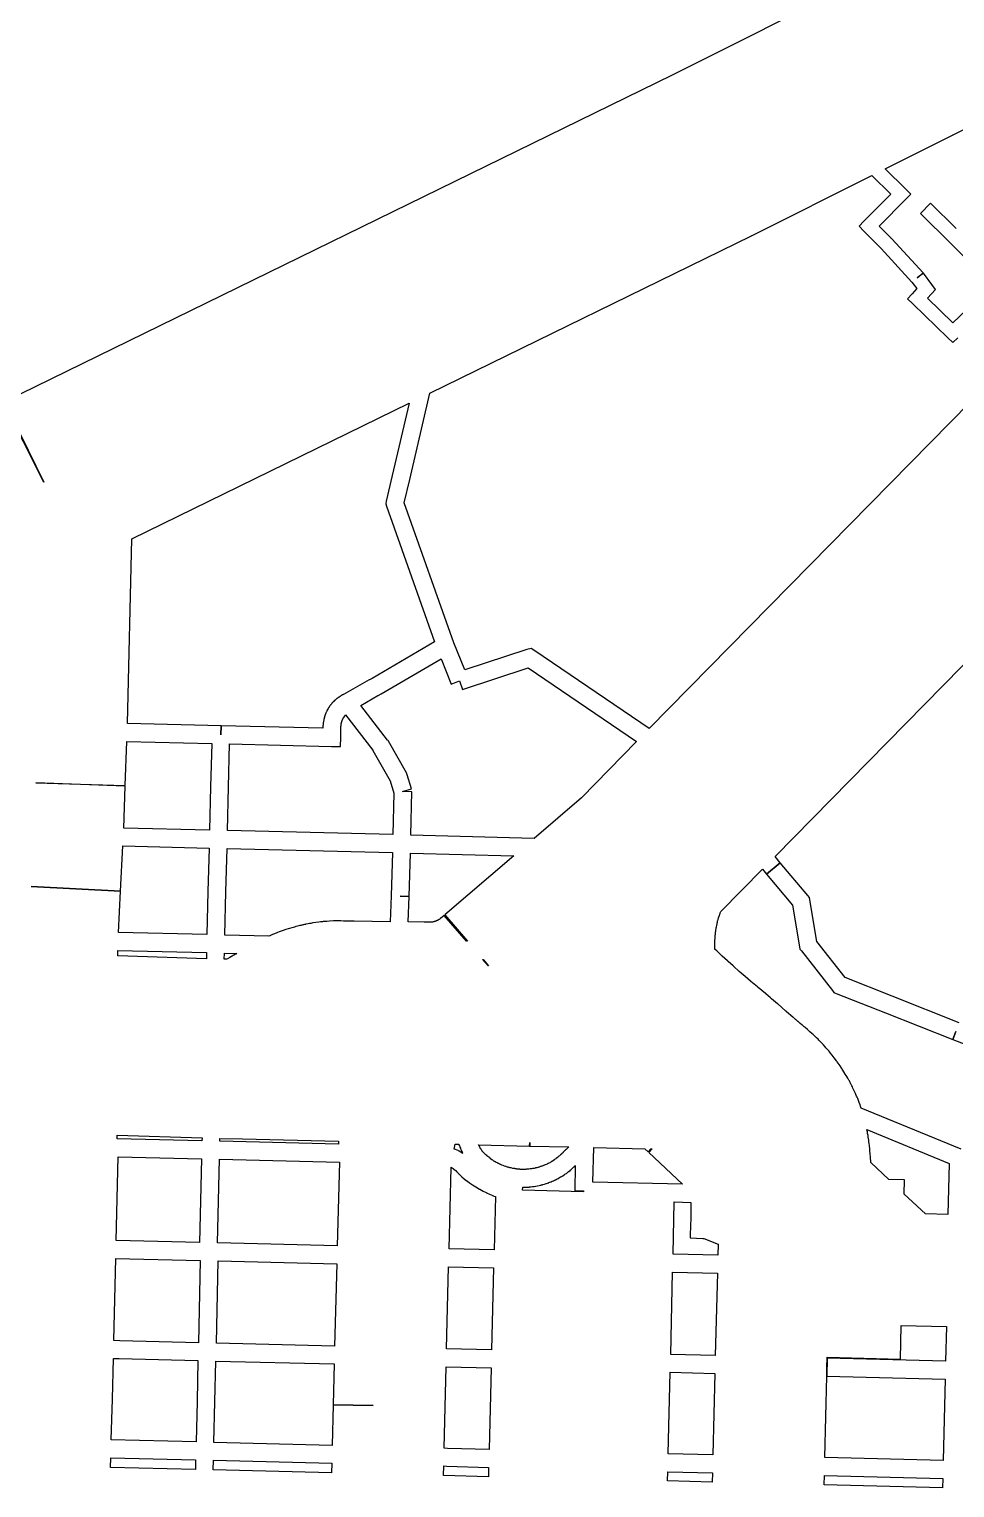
# Model space of a CAD drawing. Extents: x 0 to 1129, y 203 to 1017.
# Drawn here: x 305.4 to 363.7, y 759.9 to 851.8 of the extents above; entities that cross this region are included whole.
import ezdxf

# ---------------------------------------------------------------- set-up
doc = ezdxf.new("R2010")
doc.units = 0
doc.layers.get('0').update_dxf_attribs({"linetype": 'CONTINUOUS'})

msp = doc.modelspace()

# ---------------------------------------------------------------- linework, layer by layer
at = {"color": 1}
for points in [[(357.469914, 854.71), (345.927025, 848.924444), (345.884714, 848.903289), (303.798314, 828.322234), (306.274803, 823.249289), (303.734803, 828.286956)], [(365.322623, 834.947468), (363.579912, 833.303523), (361.97829, 834.841635), (362.23229, 835.123857), (362.479246, 835.399023), (362.260512, 835.702412), (361.72429, 836.415023), (361.336223, 836.125746), (361.696068, 836.450301), (359.720512, 838.59519), (359.713513, 838.59519), (359.713513, 838.602234), (358.937379, 839.385401), (360.609557, 841.08579), (360.927069, 841.410346), (360.609557, 841.72079), (359.318402, 843.004901), (363.55878, 845.128623), (363.572778, 845.135668), (363.601, 845.142712), (364.341845, 845.523768)], [(367.213196, 830.883558), (344.44493, 807.720169), (337.220041, 812.630836), (336.994263, 812.779003), (336.726129, 812.701392), (332.810307, 811.431392), (332.125907, 813.13178), (329.000307, 821.95828), (329.346041, 823.425836), (330.608974, 828.865669), (350.893685, 838.778725), (350.907909, 838.79988), (350.936131, 838.806925), (358.471622, 842.581658)], [(358.471622, 842.581658), (359.656956, 841.410436), (357.970667, 839.702991), (357.667266, 839.385491), (357.970667, 839.067991), (359.057222, 837.97438), (359.064221, 837.967336), (360.997421, 835.86478), (361.314932, 835.455558), (361.018599, 835.116892), (360.722266, 834.799392), (361.046821, 834.496003), (363.262266, 832.351114), (363.57271, 832.047725), (363.890221, 832.351114)], [(363.791489, 839.230213), (362.175778, 840.824768), (361.540778, 840.182713), (363.474, 838.263602), (368.201222, 833.564602)], [(329.303933, 828.223456), (328.245622, 823.679678), (327.8646, 822.049845), (327.829333, 821.887556), (327.885778, 821.739389), (330.905556, 813.195111), (326.968556, 810.880889), (326.799222, 810.789167), (326.792223, 810.789167), (325.169468, 809.871944), (325.155244, 809.871944), (325.141246, 809.857833), (325.120023, 809.850789), (325.113023, 809.843745), (325.035401, 809.801411), (325.028402, 809.801411), (325.014178, 809.7873), (324.992955, 809.780256), (324.978957, 809.773212), (324.971958, 809.766168), (324.957734, 809.752056), (324.943735, 809.745012), (324.936736, 809.737968), (324.929737, 809.737968), (324.922738, 809.730924), (324.894516, 809.709768), (324.887517, 809.709768), (324.873293, 809.702724), (324.859294, 809.681569), (324.852295, 809.681569), (324.838297, 809.681569), (324.795964, 809.646291), (324.788965, 809.639247), (324.781966, 809.632202), (324.760742, 809.611047), (324.753743, 809.611047), (324.753743, 809.604003), (324.725521, 809.589892), (324.697299, 809.568736), (324.6903, 809.561692), (324.662078, 809.540537), (324.662078, 809.533492), (324.655078, 809.533492), (324.626856, 809.50527), (324.612858, 809.491159), (324.605859, 809.484115), (324.556459, 809.434726), (324.54946, 809.427682), (324.535236, 809.420637), (324.499969, 809.378304), (324.49297, 809.364193), (324.478746, 809.357149), (324.464748, 809.343037), (324.443525, 809.321882), (324.436526, 809.314838), (324.436526, 809.307794), (324.408303, 809.279571), (324.38708, 809.251349), (324.365857, 809.223127), (324.365857, 809.216083), (324.358858, 809.216083), (324.337635, 809.18786), (324.337635, 809.180816), (324.330636, 809.180816), (324.295369, 809.131427), (324.28837, 809.117316), (324.281371, 809.110272), (324.267373, 809.096161), (324.260374, 809.08205), (324.253375, 809.067938), (324.246375, 809.060894), (324.232377, 809.039739), (324.225378, 809.025628), (324.225378, 809.011517), (324.21138, 808.997406), (324.21138, 808.990361), (324.190157, 808.962139), (324.183158, 808.955095), (324.176159, 808.940984), (324.147936, 808.891595), (324.147936, 808.88455), (324.126713, 808.856328), (324.126713, 808.849284), (324.119714, 808.849284), (324.112715, 808.821062), (324.112715, 808.814018), (324.098717, 808.785795), (324.098717, 808.778751), (324.084493, 808.76464), (324.06327, 808.708195), (324.06327, 808.694084), (324.049271, 808.672929), (324.042272, 808.672929), (324.042272, 808.658818), (324.035273, 808.637662), (324.035273, 808.623551), (324.01405, 808.602396), (324.01405, 808.588285), (324.01405, 808.581241), (323.992827, 808.517741), (323.992827, 808.510696), (323.992827, 808.503652), (323.978829, 808.47543), (323.97183, 808.468386), (323.964831, 808.440163), (323.964831, 808.433119), (323.964831, 808.426075), (323.957831, 808.397853), (323.957831, 808.390808), (323.943607, 808.362586), (323.943607, 808.355542), (323.943607, 808.341431), (323.936608, 808.320275), (323.92261, 808.256775), (323.92261, 808.249731), (323.92261, 808.228576), (323.908612, 808.200354), (323.908612, 808.193309), (323.908612, 808.186265), (323.908612, 808.179221), (323.901613, 808.158065), (323.901613, 808.151021), (323.901613, 808.122799), (323.894614, 808.108688), (323.894614, 808.07341), (323.887615, 808.016966), (323.887615, 808.009921), (323.887615, 807.974643), (323.887615, 807.946421), (323.873616, 807.918199), (323.873616, 807.897044), (323.873616, 807.861766), (323.873616, 807.847655), (323.873616, 807.833544), (323.873616, 807.741821), (317.453038, 807.897044), (317.446039, 807.332599), (317.43904, 807.332599), (317.453038, 807.897044), (311.54755, 808.038155), (311.836816, 819.686877), (329.303933, 828.223456)], [(364.107171, 781.219175), (357.799505, 783.808575), (357.778281, 783.857953), (357.764283, 783.914398), (357.728994, 784.02022), (357.67255, 784.161331), (357.623172, 784.295398), (357.580816, 784.408286), (357.54555, 784.485909), (357.510283, 784.563509), (357.460883, 784.669331), (357.446885, 784.718731), (357.425662, 784.761064), (357.376262, 784.859842), (357.355038, 784.902175), (357.34104, 784.944509), (357.277529, 785.057398), (357.24224, 785.142064), (357.199929, 785.219687), (357.143485, 785.325509), (357.129261, 785.353731), (357.122262, 785.374954), (357.072861, 785.459621), (357.051638, 785.516065), (357.016349, 785.57251), (356.966972, 785.650132), (356.959972, 785.678354), (356.945974, 785.692352), (356.88953, 785.79113), (356.847174, 785.868753), (356.790729, 785.953419), (356.734285, 786.04513), (356.720287, 786.073352), (356.706063, 786.094575), (356.642574, 786.200398), (356.607308, 786.249775), (356.572018, 786.30622), (356.466196, 786.461464), (356.402685, 786.553175), (356.346241, 786.637842), (356.282729, 786.715464), (356.261506, 786.750731), (356.240283, 786.785997), (356.085038, 786.983553), (356.028594, 787.061175), (355.965105, 787.138798), (355.873394, 787.258731), (355.81695, 787.336353), (355.753439, 787.406886), (355.619394, 787.555064), (355.577038, 787.611509), (355.534728, 787.660886), (355.414772, 787.787909), (355.358327, 787.858442), (355.294816, 787.92902), (355.167839, 788.041909), (355.125483, 788.091286), (355.083172, 788.140664), (354.977327, 788.232398), (354.934994, 788.281775), (354.885617, 788.331175), (354.807994, 788.401731), (354.765661, 788.444064), (354.709216, 788.493464), (354.568105, 788.620442), (354.483439, 788.69102), (354.405839, 788.761553), (354.264728, 788.881509), (354.208283, 788.923842), (354.201284, 788.923842), (354.158951, 788.966175), (354.088395, 789.029687), (354.060173, 789.043685), (353.954351, 789.142485), (353.933128, 789.149484), (353.926129, 789.163482), (353.820284, 789.255216), (353.806286, 789.269214), (353.672242, 789.382103), (353.651018, 789.396327), (353.644019, 789.410325), (353.524064, 789.51617), (353.495841, 789.537393), (353.368841, 789.643215), (353.361842, 789.643215), (353.072553, 789.904282), (353.065554, 789.911281), (353.058555, 789.91828), (352.797511, 790.137014), (352.536444, 790.369836), (352.529445, 790.369836), (352.148467, 790.701458), (352.113178, 790.72968), (352.077889, 790.757903), (351.795667, 790.997791), (351.788668, 791.004791), (351.767445, 791.018789), (351.301801, 791.399811), (351.259445, 791.442122), (350.843178, 791.787867), (350.814956, 791.816089), (350.483356, 792.091256), (350.490355, 792.0983), (350.116422, 792.4158), (350.081133, 792.444022), (349.763622, 792.726245), (349.729778, 792.762222), (349.405222, 793.0515), (349.377, 793.079722), (349.0454, 793.383111), (349.038401, 793.376067), (348.72089, 793.686511), (348.692668, 793.714734), (348.586846, 793.806456), (348.579846, 793.806456), (348.565848, 793.820567), (348.565848, 793.827611), (348.565848, 793.834655), (348.565848, 793.8417), (348.565848, 793.855811), (348.565848, 793.9052), (348.565848, 793.940477), (348.565848, 793.947522), (348.565848, 793.982799), (348.579846, 794.116855), (348.579846, 794.208577), (348.579846, 794.243855), (348.579846, 794.300299), (348.579846, 794.335577), (348.579846, 794.349688), (348.579846, 794.384966), (348.586846, 794.497855), (348.586846, 794.504899), (348.586846, 794.526055), (348.586846, 794.54721), (348.593845, 794.596599), (348.593845, 794.645988), (348.600844, 794.653032), (348.600844, 794.68831), (348.600844, 794.702421), (348.600844, 794.709465), (348.607843, 794.772965), (348.607843, 794.794121), (348.607843, 794.815276), (348.607843, 794.843498), (348.622067, 794.885832), (348.622067, 794.899943), (348.622067, 794.914054), (348.629066, 794.935209), (348.636065, 794.991654), (348.643064, 795.055154), (348.657062, 795.104542), (348.657062, 795.111587), (348.664062, 795.175087), (348.664062, 795.182131), (348.664062, 795.196242), (348.671061, 795.217398), (348.671061, 795.231509), (348.692284, 795.30912), (348.713507, 795.429064), (348.713507, 795.443175), (348.727505, 795.457286), (348.727505, 795.478442), (348.734504, 795.499597), (348.734504, 795.513708), (348.741503, 795.527819), (348.741503, 795.534864), (348.741503, 795.556019), (348.748502, 795.584241), (348.748502, 795.591286), (348.748502, 795.59833), (348.769726, 795.640663), (348.776725, 795.675941), (348.783724, 795.704163), (348.783724, 795.725318), (348.804947, 795.767652), (348.811946, 795.795874), (348.811946, 795.809985), (348.811946, 795.817029), (348.818945, 795.831141), (348.818945, 795.845252), (348.847167, 795.901696), (348.86839, 795.958141), (348.882389, 796.014585), (348.882389, 796.021629), (348.903612, 796.078074), (348.91761, 796.113351), (348.938833, 796.16274), (348.945832, 796.190963), (351.570499, 798.865018), (351.831566, 798.547518), (352.699388, 799.267185), (352.367788, 799.669351), (375.883966, 823.59474)], [(331.314778, 812.122689), (331.963889, 810.521078), (332.486, 810.732745), (332.662378, 810.196523), (336.818111, 811.544134), (343.640822, 806.901578), (340.162444, 803.359689), (337.177933, 800.805578), (329.409778, 801.010189), (329.480333, 803.740689), (328.887667, 803.7548), (329.452111, 803.917078), (329.184, 804.813134), (329.170002, 804.876634), (329.134713, 804.933078), (327.99878, 806.9298), (327.977556, 806.965078), (327.949334, 806.9933), (326.263068, 809.187578), (327.342579, 809.801411), (327.349578, 809.808456), (327.533023, 809.914289), (331.314778, 812.122689)], [(325.303444, 808.580778), (327.017933, 806.365333), (327.024932, 806.351222), (328.118532, 804.439167), (328.351377, 803.656), (328.280821, 801.038389), (317.859777, 801.292389), (317.923266, 804.022889), (317.993821, 806.753389), (324.414377, 806.598167), (324.978821, 806.591122), (324.992819, 807.155567), (324.999818, 807.825845), (324.999818, 807.832889), (324.999818, 807.839933), (324.999818, 807.861089), (324.999818, 807.868133), (325.013817, 807.896355), (325.013817, 807.903399), (325.013817, 807.938677), (325.013817, 807.952788), (325.020816, 807.966899), (325.020816, 807.98101), (325.020816, 807.988055), (325.020816, 808.002166), (325.020816, 808.00921), (325.027815, 808.016254), (325.027815, 808.03741), (325.034814, 808.072687), (325.034814, 808.079732), (325.048812, 808.093843), (325.048812, 808.107954), (325.048812, 808.114998), (325.048812, 808.122042), (325.055811, 808.129087), (325.055811, 808.143198), (325.055811, 808.150242), (325.055811, 808.157286), (325.06281, 808.178442), (325.06981, 808.192553), (325.084034, 808.213708), (325.084034, 808.220753), (325.084034, 808.227797), (325.091033, 808.248952), (325.098032, 808.255996), (325.098032, 808.263041), (325.105031, 808.291263), (325.119029, 808.298307), (325.119029, 808.305351), (325.126028, 808.319463), (325.126028, 808.326507), (325.133027, 808.333551), (325.140026, 808.354706), (325.147026, 808.375862), (325.161024, 808.389973), (325.161024, 808.397017), (325.168023, 808.397017), (325.168023, 808.404062), (325.175022, 808.425217), (325.182021, 808.425217), (325.203244, 808.446372), (325.203244, 808.460483), (325.210243, 808.467528), (325.217242, 808.481639), (325.238466, 808.502794), (325.245465, 808.509838), (325.245465, 808.516883), (325.252464, 808.530994), (325.266462, 808.538038), (325.273461, 808.552149), (325.28046, 808.56626), (325.287459, 808.573305), (325.303444, 808.580778)], [(311.516889, 806.908634), (316.865, 806.781634), (316.794444, 804.044078), (316.730956, 801.320634), (311.319333, 801.454689), (311.418111, 804.093467), (305.773667, 804.312189), (311.418111, 804.128745), (311.516889, 806.908634)], [(311.269933, 800.325778), (316.702734, 800.191722), (316.625111, 797.461222), (316.561622, 794.737778), (310.987711, 794.871833), (311.121778, 797.468278), (305.491444, 797.764611), (311.121778, 797.475333), (311.269933, 800.325778)], [(317.831622, 800.1635), (328.252667, 799.9095), (328.182111, 797.179), (328.1186, 795.549167), (325.846734, 795.584444), (325.839734, 795.584444), (325.501068, 795.591489), (325.494069, 795.591489), (325.211846, 795.591489), (325.197848, 795.591489), (325.176625, 795.591489), (324.993181, 795.598533), (324.950847, 795.598533), (324.795625, 795.598533), (324.534558, 795.605577), (324.280558, 795.584422), (324.111225, 795.570311), (324.090002, 795.570311), (324.076004, 795.570311), (323.941937, 795.5562), (323.892559, 795.5562), (323.843182, 795.549155), (323.751448, 795.535044), (323.730225, 795.535044), (323.723226, 795.535044), (323.617404, 795.528), (323.419848, 795.499778), (323.243448, 795.478622), (323.102337, 795.4504), (323.024737, 795.443356), (322.947115, 795.422201), (322.798959, 795.393978), (322.76367, 795.386934), (322.714293, 795.37989), (322.657848, 795.358734), (322.629626, 795.35169), (322.601404, 795.35169), (322.537892, 795.337579), (322.495559, 795.323468), (322.460293, 795.316424), (322.410892, 795.309379), (322.347404, 795.288224), (322.276826, 795.274113), (322.171004, 795.245891), (322.07927, 795.217668), (321.994603, 795.196513), (321.677115, 795.097735), (321.528959, 795.055402), (321.373714, 794.998958), (321.119714, 794.914291), (321.013892, 794.864902), (320.915115, 794.822569), (320.752826, 794.759069), (320.696381, 794.737913), (320.647004, 794.716758), (320.527048, 794.667369), (320.463559, 794.639147), (317.690737, 794.709702), (317.754226, 797.433147), (317.831622, 800.1635)], [(329.381556, 799.881278), (335.900889, 799.704889), (331.561711, 795.993667), (332.986956, 794.328556), (332.923444, 794.328556), (331.505266, 795.951333), (331.286556, 795.760833), (331.258333, 795.732611), (331.230111, 795.711456), (331.223112, 795.704411), (331.216113, 795.704411), (331.202115, 795.6903), (331.188116, 795.6903), (331.174118, 795.676189), (331.174118, 795.669145), (331.145896, 795.662101), (331.138897, 795.655056), (331.117674, 795.640945), (331.110675, 795.640945), (331.110675, 795.633901), (331.096676, 795.633901), (331.075453, 795.626857), (331.061455, 795.619813), (331.040232, 795.605701), (331.026008, 795.598657), (331.01201, 795.598657), (330.997786, 795.591613), (330.976563, 795.584569), (330.969564, 795.584569), (330.955565, 795.570458), (330.941341, 795.570458), (330.920118, 795.563413), (330.898895, 795.556369), (330.891896, 795.556369), (330.863674, 795.549325), (330.856675, 795.549325), (330.849676, 795.549325), (330.828452, 795.549325), (330.828452, 795.535214), (330.779075, 795.528169), (330.772076, 795.528169), (330.758078, 795.528169), (330.751078, 795.528169), (330.73708, 795.528169), (330.708858, 795.521125), (330.687635, 795.521125), (330.673637, 795.521125), (330.278526, 795.521125), (330.243236, 795.521125), (329.248392, 795.535236), (329.311903, 797.143903), (328.747459, 797.165058), (329.311903, 797.150947), (329.381556, 799.881278)], [(363.981684, 789.183374), (359.748351, 790.862618), (356.777973, 792.033841), (354.999973, 794.298674), (354.562506, 796.930396), (354.534284, 797.085618), (354.435529, 797.198507), (352.699839, 799.265785), (351.832017, 798.539063), (353.475973, 796.591729), (353.906351, 793.974118), (353.934573, 793.825952), (354.026284, 793.713063), (355.980684, 791.215374), (356.079462, 791.088396), (356.220573, 791.038996), (359.332062, 789.811329), (363.565395, 788.139151), (363.76295, 788.625996), (363.572462, 788.125063), (365.308128, 787.461818)], [(310.9454, 793.742956), (316.5334, 793.6089), (316.526401, 793.220845), (310.938401, 793.397234), (310.9454, 793.742956)], [(317.662289, 793.580678), (318.452511, 793.559523), (318.389, 793.517189), (318.367777, 793.510145), (318.014977, 793.305534), (317.866821, 793.220867), (317.803332, 793.185589), (317.655154, 793.185589), (317.662289, 793.580678)], [(333.939444, 793.171501), (333.974734, 793.171501), (334.3134, 792.77639), (334.285178, 792.77639), (333.939444, 793.171501)], [(358.161178, 782.454089), (363.339933, 780.323289), (363.255266, 777.098911), (361.844155, 777.134178), (360.510667, 778.390089), (360.53189, 779.279067), (359.544112, 779.30029), (358.401089, 780.386846), (358.401089, 780.415068), (358.401089, 780.506801), (358.387091, 780.605556), (358.380092, 780.781957), (358.373093, 780.852512), (358.373093, 780.923068), (358.35187, 781.106512), (358.344871, 781.191179), (358.337872, 781.261734), (358.330873, 781.409912), (358.316649, 781.480445), (358.30265, 781.558068), (358.281427, 781.692135), (358.281427, 781.734445), (358.274428, 781.776801), (358.260204, 781.896734), (358.246206, 781.939068), (358.246206, 781.974357), (358.231982, 782.080179), (358.210759, 782.14369), (358.20376, 782.200135), (358.189761, 782.305957), (358.175537, 782.369468), (358.161539, 782.425912), (358.161178, 782.454089)], [(310.896, 782.101357), (316.251178, 781.932023), (316.244179, 781.741535), (310.896068, 781.875579), (310.896, 782.101357)], [(317.380067, 781.896757), (318.798222, 781.868535), (324.844822, 781.720379), (324.844822, 781.536912), (317.373, 781.713313), (317.380067, 781.896757)], [(332.210822, 781.53698), (332.4366, 781.529981), (332.4366, 781.522982), (332.443599, 781.522982), (332.443599, 781.515983), (332.464822, 781.452471), (332.471821, 781.445472), (332.500043, 781.36785), (332.507042, 781.353852), (332.535265, 781.283274), (332.549263, 781.240963), (332.549263, 781.233964), (332.563487, 781.226965), (332.577485, 781.177587), (332.591709, 781.135254), (332.591709, 781.128255), (332.605707, 781.128255), (332.640996, 781.036521), (332.647996, 781.029522), (332.647996, 781.022523), (332.676218, 780.98019), (332.676218, 780.966191), (332.683217, 780.952193), (332.450395, 781.093304), (332.422173, 781.107302), (332.386884, 781.128526), (332.168173, 781.227281), (332.153949, 781.227281), (332.210822, 781.53698)], [(336.902778, 781.64287), (336.909777, 781.64287), (336.902778, 781.417092), (339.379266, 781.360648), (339.351044, 781.339425), (339.280511, 781.275936), (339.202889, 781.20538), (339.188891, 781.198381), (339.174892, 781.191382), (339.118448, 781.134938), (339.111449, 781.120939), (339.10445, 781.106941), (339.012716, 781.022274), (339.005717, 781.015275), (338.970451, 780.965875), (338.956227, 780.958876), (338.913916, 780.91652), (338.899692, 780.909521), (338.850314, 780.853077), (338.822092, 780.839078), (338.779759, 780.803789), (338.779759, 780.789791), (338.744492, 780.768568), (338.673914, 780.705079), (338.666915, 780.69808), (338.582248, 780.634569), (338.575249, 780.62757), (338.561025, 780.613572), (338.511648, 780.578282), (338.504649, 780.578282), (338.476426, 780.564284), (338.469427, 780.557285), (338.434161, 780.529063), (338.434161, 780.536062), (338.384761, 780.493706), (338.370762, 780.493706), (338.335473, 780.465484), (338.321475, 780.458485), (338.293253, 780.437262), (338.286254, 780.437262), (338.229809, 780.401995), (338.187476, 780.380772), (338.173478, 780.366774), (338.117033, 780.345551), (338.067656, 780.317329), (338.046433, 780.310329), (338.004099, 780.282107), (337.9971, 780.282107), (337.933611, 780.253885), (337.877167, 780.225663), (337.870168, 780.225663), (337.834879, 780.211439), (337.820881, 780.20444), (337.764436, 780.183217), (337.722103, 780.169218), (337.70088, 780.154994), (337.658524, 780.140996), (337.651525, 780.140996), (337.609191, 780.119773), (337.595193, 780.119773), (337.503482, 780.084506), (337.489258, 780.084506), (337.439881, 780.070282), (337.418657, 780.070282), (337.362213, 780.049059), (337.34099, 780.049059), (337.270434, 780.035061), (337.256436, 780.028062), (337.185881, 780.006839), (337.171882, 780.006839), (337.09426, 779.992841), (337.09426, 779.99984), (337.080262, 779.992841), (337.01675, 779.978842), (337.009751, 779.978842), (336.953307, 779.971843), (336.939309, 779.971843), (336.847575, 779.964844), (336.798198, 779.957845), (336.776974, 779.957845), (336.727574, 779.957845), (336.706351, 779.957845), (336.664018, 779.943847), (336.642795, 779.943847), (336.635796, 779.943847), (336.607573, 779.943847), (336.593575, 779.943847), (336.565353, 779.943847), (336.551355, 779.943847), (336.452577, 779.943847), (336.431354, 779.943847), (336.396065, 779.943847), (336.374842, 779.943847), (336.353618, 779.943847), (336.346619, 779.943847), (336.33962, 779.943847), (336.325622, 779.943847), (336.311624, 779.943847), (336.304625, 779.943847), (336.276402, 779.957845), (336.269403, 779.957845), (336.241181, 779.957845), (336.234182, 779.957845), (336.212959, 779.957845), (336.20596, 779.957845), (336.191736, 779.957845), (336.170513, 779.957845), (336.156514, 779.964844), (336.135291, 779.964844), (336.121293, 779.964844), (336.107069, 779.964844), (336.10007, 779.964844), (336.093071, 779.964844), (336.064849, 779.971843), (336.05785, 779.971843), (336.029627, 779.971843), (336.022628, 779.971843), (335.994406, 779.978842), (335.987407, 779.978842), (335.959185, 779.992841), (335.846296, 780.006839), (335.740451, 780.035061), (335.733452, 780.035061), (335.719454, 780.035061), (335.677121, 780.04206), (335.648898, 780.049059), (335.606565, 780.063058), (335.599566, 780.063058), (335.543121, 780.077056), (335.507855, 780.084055), (335.437299, 780.112277), (335.4303, 780.112277), (335.423301, 780.119276), (335.310412, 780.154543), (335.275146, 780.168767), (335.225746, 780.182765), (335.218746, 780.182765), (335.13408, 780.218054), (335.119856, 780.225053), (335.077545, 780.246276), (335.063321, 780.253275), (334.999832, 780.281498), (334.936344, 780.316764), (334.92212, 780.323763), (334.865675, 780.351985), (334.816298, 780.380208), (334.795074, 780.387207), (334.724496, 780.42954), (334.68923, 780.450763), (334.675232, 780.457762), (334.647009, 780.471761), (334.583498, 780.521138), (334.576499, 780.521138), (334.534166, 780.542361), (334.527167, 780.556359), (334.463678, 780.598693), (334.456679, 780.605692), (334.393167, 780.648048), (334.386168, 780.662046), (334.329724, 780.704402), (334.322725, 780.704402), (334.26628, 780.746713), (334.259281, 780.753712), (334.209881, 780.803089), (334.195883, 780.810089), (334.146505, 780.859466), (334.139506, 780.859466), (334.104217, 780.894755), (334.082994, 780.915978), (334.040661, 780.958334), (334.012438, 780.986556), (334.005439, 780.993556), (333.977217, 781.021778), (333.948995, 781.057044), (333.927772, 781.078267), (333.927772, 781.092266), (333.913774, 781.099265), (333.89255, 781.134531), (333.878326, 781.14153), (333.864328, 781.169753), (333.857329, 781.176752), (333.836106, 781.212041), (333.807884, 781.247307), (333.807884, 781.254306), (333.786661, 781.289595), (333.772662, 781.303594), (333.758664, 781.33886), (333.751665, 781.353084), (333.709309, 781.444795), (333.695311, 781.451794), (333.681087, 781.487083), (333.681087, 781.494082), (333.674088, 781.501081), (336.898465, 781.416415), (336.902778, 781.64287)], [(310.966556, 780.739714), (316.215889, 780.612714), (316.088889, 775.335158), (310.839556, 775.462158), (310.966556, 780.739714)], [(317.344778, 780.584491), (324.908333, 780.408091), (324.767222, 775.116447), (317.217778, 775.306936), (317.344778, 780.584491)], [(340.938556, 781.325336), (344.162956, 781.240669), (344.367556, 781.043114), (344.543933, 781.233602), (344.614511, 781.233602), (344.409889, 781.014892), (346.540667, 779.004047), (340.882111, 779.138091), (340.938556, 781.325336)], [(331.949778, 780.076491), (332.076778, 779.998892), (332.105, 779.977668), (332.217889, 779.871824), (332.239112, 779.864825), (332.316734, 779.794269), (332.359068, 779.751936), (332.408445, 779.688447), (332.422669, 779.674223), (332.429668, 779.660225), (332.514335, 779.582602), (332.521334, 779.575603), (332.606001, 779.497981), (332.620225, 779.476758), (332.634223, 779.469759), (332.775334, 779.35687), (332.782333, 779.342872), (332.909333, 779.251138), (332.916332, 779.251138), (333.099799, 779.110027), (333.113798, 779.096029), (333.120797, 779.08903), (333.297197, 778.976141), (333.297197, 778.969142), (333.304196, 778.969142), (333.501752, 778.842164), (333.508751, 778.842164), (333.51575, 778.835165), (333.734461, 778.701121), (333.74146, 778.701121), (333.762683, 778.694122), (333.981417, 778.581233), (334.157794, 778.482455), (334.179017, 778.482455), (334.186016, 778.475456), (334.362417, 778.383722), (334.369416, 778.383722), (334.376415, 778.376723), (334.57397, 778.299124), (334.580969, 778.299124), (334.587969, 778.285125), (334.743191, 778.235725), (334.658524, 774.877281), (331.822191, 774.940792), (331.949191, 780.07017), (331.949778, 780.076491)], [(339.774378, 780.182313), (339.739111, 778.601869), (340.303556, 778.587871), (340.303556, 778.538471), (336.458289, 778.630182), (336.465288, 778.820693), (336.571133, 778.820693), (336.585131, 778.820693), (336.59213, 778.820693), (336.655641, 778.820693), (336.662641, 778.820693), (336.66964, 778.820693), (336.697862, 778.820693), (336.761373, 778.827692), (336.768372, 778.827692), (336.775371, 778.827692), (336.867082, 778.827692), (336.874081, 778.827692), (336.895305, 778.834691), (336.965883, 778.834691), (336.972882, 778.834691), (336.972882, 778.84169), (337.078726, 778.855688), (337.085726, 778.855688), (337.092725, 778.855688), (337.177391, 778.862687), (337.18439, 778.869687), (337.269057, 778.876686), (337.283055, 778.876686), (337.290054, 778.890684), (337.395899, 778.904682), (337.402898, 778.904682), (337.501698, 778.925905), (337.508698, 778.925905), (337.508698, 778.932904), (337.614542, 778.946903), (337.621541, 778.960901), (337.63554, 778.960901), (337.720206, 778.974899), (337.727205, 778.981898), (337.741204, 778.981898), (337.82587, 779.01012), (337.832869, 779.01012), (337.952825, 779.045387), (337.959824, 779.052386), (338.023313, 779.073609), (338.030312, 779.073609), (338.030312, 779.080608), (338.100868, 779.094832), (338.107867, 779.10883), (338.114866, 779.10883), (338.178377, 779.130054), (338.241866, 779.158276), (338.248865, 779.158276), (338.255864, 779.158276), (338.32642, 779.193542), (338.333419, 779.193542), (338.39693, 779.221764), (338.467486, 779.257054), (338.474485, 779.257054), (338.545063, 779.292343), (338.559061, 779.299342), (338.56606, 779.306341), (338.64366, 779.34163), (338.707171, 779.376919), (338.71417, 779.376919), (338.721169, 779.390917), (338.791725, 779.426206), (338.791725, 779.433205), (338.855236, 779.468472), (338.862235, 779.468472), (338.911636, 779.496694), (338.918635, 779.496694), (338.925634, 779.503693), (338.982078, 779.538982), (338.989077, 779.538982), (339.052589, 779.581316), (339.059588, 779.588315), (339.101921, 779.616537), (339.10892, 779.623536), (339.122918, 779.637534), (339.165274, 779.658757), (339.214652, 779.694024), (339.242874, 779.722246), (339.249873, 779.722246), (339.263871, 779.729245), (339.355605, 779.813912), (339.369603, 779.813912), (339.376602, 779.820911), (339.454225, 779.884422), (339.461224, 779.891421), (339.461224, 779.89842), (339.517668, 779.940776), (339.58118, 779.997221), (339.588179, 780.00422), (339.595178, 780.011219), (339.686889, 780.095886), (339.743333, 780.15233), (339.757557, 780.166554), (339.764556, 780.166554), (339.774378, 780.182313)], [(346.018556, 777.889359), (347.069845, 777.861137), (347.062846, 777.705915), (347.055846, 777.000359), (347.041848, 776.273649), (347.041848, 776.266649), (347.027624, 775.920916), (347.027624, 775.913917), (347.027624, 775.892694), (347.027624, 775.885695), (347.027624, 775.878695), (347.027624, 775.864471), (347.013626, 775.808027), (347.013626, 775.794029), (347.020625, 775.794029), (347.013626, 775.695228), (347.020625, 775.695228), (347.020625, 775.63174), (347.817892, 775.596473), (347.839115, 775.589474), (347.860338, 775.589474), (347.874336, 775.582475), (348.784514, 775.222653), (348.763291, 774.538253), (345.941069, 774.601764), (346.018556, 777.889359)], [(310.811333, 774.33354), (316.145333, 774.20654), (316.0254, 769.020718), (311.065333, 769.147695), (310.6914, 769.154695), (310.811333, 774.33354)], [(317.274222, 774.178318), (324.739, 773.987829), (324.612, 768.809029), (317.154289, 768.992496), (317.274222, 774.178318)], [(331.794556, 773.811429), (334.630889, 773.747918), (334.503889, 768.569162), (331.667556, 768.639695), (331.794556, 773.811429)], [(345.912734, 773.472762), (348.734956, 773.409251), (348.600889, 768.216362), (345.792778, 768.28694), (345.912734, 773.472762)], [(360.320155, 770.107161), (363.1706, 770.043672), (363.121222, 767.863517), (355.663489, 768.046938), (355.635266, 766.91805), (363.093, 766.734628), (363.029489, 764.17345), (362.973044, 761.598183), (355.508289, 761.781605), (355.628222, 766.91805), (355.628222, 767.01685), (355.64222, 767.482494), (355.663444, 768.046938), (355.656444, 768.046938), (355.656444, 768.103383), (360.270778, 767.990494), (360.320155, 770.107161)], [(310.663178, 768.025783), (311.037111, 768.018784), (315.997178, 767.891807), (315.940734, 765.330629), (315.940734, 765.32363), (315.877222, 762.769496), (310.529111, 762.896518), (310.599667, 765.457674), (310.663178, 768.025783)], [(317.126067, 767.863517), (324.583778, 767.68005), (324.520289, 765.111827), (327.032067, 765.055383), (324.520289, 765.104783), (324.463845, 762.550672), (317.006111, 762.741161), (317.069622, 765.302339), (317.126067, 767.863517)], [(331.639333, 767.510716), (334.475667, 767.440183), (334.341622, 762.296672), (331.716956, 762.360183), (331.5194, 762.367182), (331.575845, 764.956583), (331.639333, 767.510716)], [(345.764556, 767.157893), (348.572667, 767.087315), (348.452734, 761.950871), (345.630511, 762.021449), (345.764556, 767.157893)], [(310.500889, 761.767178), (315.849, 761.640155), (315.835002, 761.0334), (310.486891, 761.167444), (310.500889, 761.767178)], [(316.977889, 761.611933), (324.435622, 761.421444), (324.421398, 760.821711), (316.963687, 761.005178), (316.977889, 761.611933)], [(331.491178, 761.252314), (331.688734, 761.245315), (331.688734, 761.231317), (334.3134, 761.167806), (334.299176, 760.575139), (331.476954, 760.645695), (331.491178, 761.252314)], [(345.602289, 760.892492), (348.424511, 760.821914), (348.410287, 760.236314), (345.588065, 760.30687), (345.602289, 760.892492)], [(355.480067, 760.652581), (362.944822, 760.469159), (362.930824, 759.876492), (355.466023, 760.059914), (355.480067, 760.652581)]]:
    msp.add_lwpolyline(points, dxfattribs=at)

doc.saveas('drawing.dxf')
